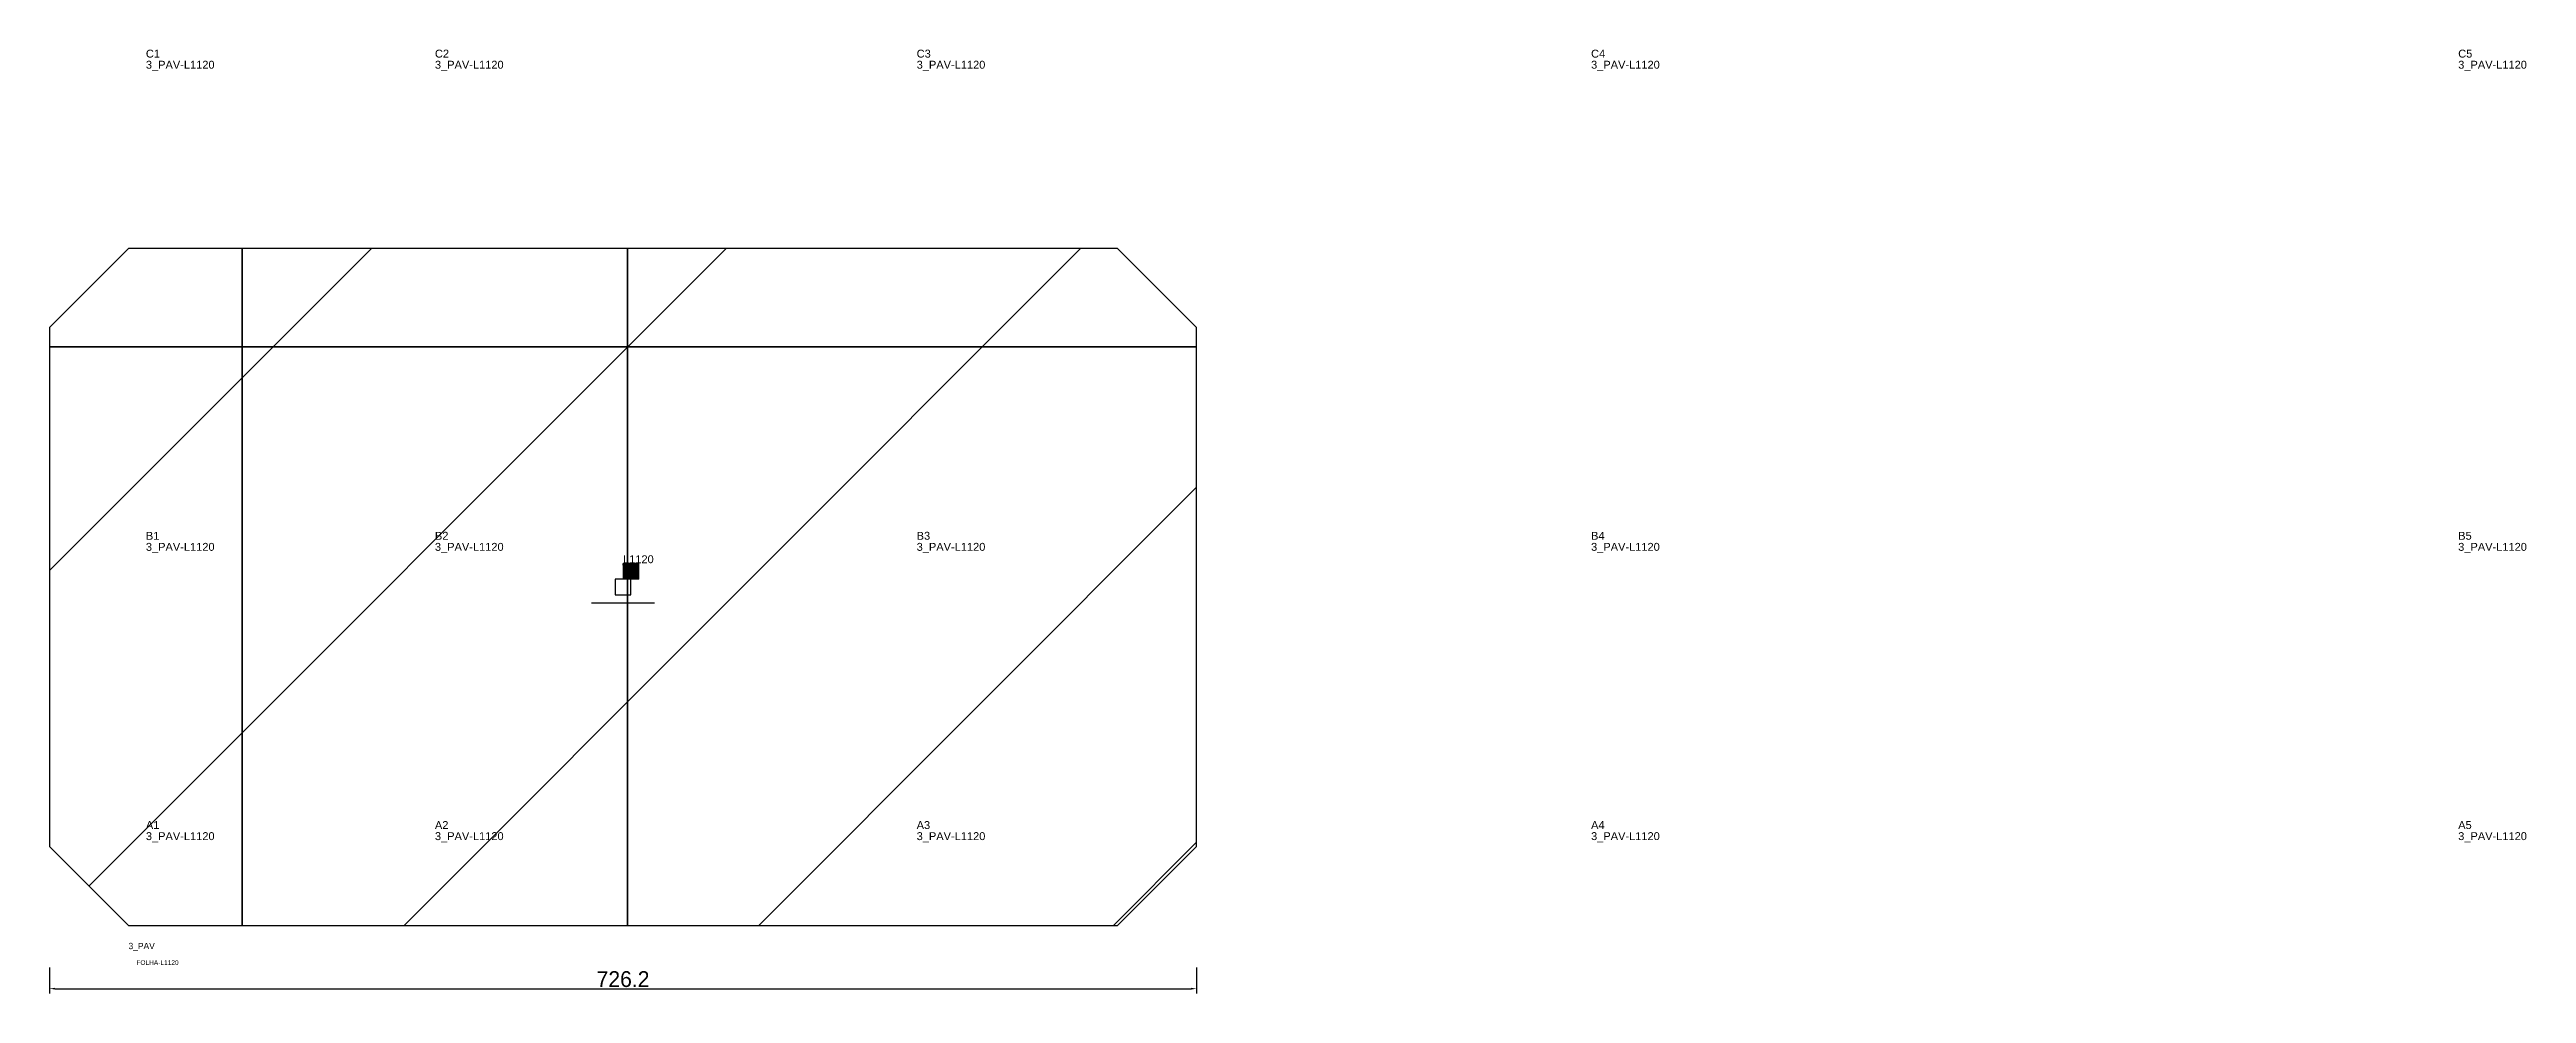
# Model space of a CAD drawing. Header units: metres. Extents: x 222 to 1790, y -270 to 327.
import ezdxf

# ---------------------------------------------------------------- set-up
doc = ezdxf.new("R2010")
doc.units = ezdxf.units.M
for name, color, linetype in [('3', 3, 'CONTINUOUS'), ('AUX00', 7, 'CONTINUOUS'), ('COTA', 241, 'CONTINUOUS'), ('FOLHA', 255, 'CONTINUOUS'), ('Hachura', 251, 'CONTINUOUS'), ('NOMENCLATURA', 7, 'CONTINUOUS'), ('Nível', 160, 'CONTINUOUS'), ('Painéis', 200, 'CONTINUOUS'), ('Pilares', 5, 'CONTINUOUS'), ('REAPROVEITAMENTO', 251, 'CONTINUOUS'), ('SARR_2.2x7', 40, 'CONTINUOUS')]:
    doc.layers.add(name, color=color, linetype=linetype)
doc.styles.add('ARIAL', font='Arial.ttf')
doc.styles.add('STR_STANDARD', font='arial.ttf')
doc.dimstyles.new('EZ DXF', dxfattribs={"dimtxt": 10, "dimasz": 3.5, "dimexe": 3, "dimexo": 1.5, "dimgap": 1, "dimtad": 1, "dimdec": 1, "dimdsep": 46, "dimcen": 2.5, "dimazin": 3, "dimtfac": 1, "dimtmove": 0, "dimatfit": 3})

msp = doc.modelspace()

# ---------------------------------------------------------------- hatches: boundary and pattern name
at = {"layer": 'Hachura'}
h = msp.add_hatch(dxfattribs=at)
h.set_pattern_fill('ANSI31', scale=50)
h.paths.add_polyline_path([(272.2, -226.79), (898.39, -226.79), (948.39, -176.79), (948.39, 151.5), (898.39, 201.5), (272.2, 201.5), (222.2, 151.5), (222.2, -176.79)])
h = msp.add_hatch(dxfattribs=at)
h.set_pattern_fill('ANSI31', scale=50)
h.paths.add_polyline_path([(272.2, -226.79), (898.39, -226.79), (948.39, -176.79), (948.39, 151.5), (898.39, 201.5), (272.2, 201.5), (222.2, 151.5), (222.2, -176.79)])
at = {"layer": 'Reaproveitamento'}
h = msp.add_hatch(dxfattribs=at)
h.set_pattern_fill('SOLID')
h.paths.add_polyline_path([(585.295, -7.645), (595.295, -7.645), (595.295, 2.355), (585.295, 2.355)])
h = msp.add_hatch(dxfattribs=at)
h.set_pattern_fill('SOLID')
h.paths.add_polyline_path([(585.295, -7.645), (595.295, -7.645), (595.295, 2.355), (585.295, 2.355)])

# ---------------------------------------------------------------- linework, layer by layer
at = {"layer": '3'}
for points in [[(344.2, -226.79), (344.2, 201.5)], [(344.2, -226.79), (344.2, 201.5)], [(588.2, -226.79), (588.2, 201.5)], [(588.2, -226.79), (588.2, 201.5)], [(222.2, 139.21), (948.39, 139.21)], [(222.2, 139.21), (948.39, 139.21)]]:
    msp.add_lwpolyline(points, close=True, dxfattribs=at)
at = {"layer": 'Painéis', "color": 200}
for p, q in [((272.2, 201.5), (222.2, 151.5)), ((272.2, 201.5), (222.2, 151.5)), ((898.39, 201.5), (272.2, 201.5)), ((898.39, 201.5), (272.2, 201.5)), ((948.39, 151.5), (898.39, 201.5)), ((948.39, 151.5), (898.39, 201.5)), ((222.2, 151.5), (222.2, -176.79)), ((222.2, 151.5), (222.2, -176.79)), ((948.39, -176.79), (948.39, 151.5)), ((948.39, -176.79), (948.39, 151.5)), ((222.2, -176.79), (272.2, -226.79)), ((222.2, -176.79), (272.2, -226.79)), ((898.39, -226.79), (948.39, -176.79)), ((898.39, -226.79), (948.39, -176.79)), ((272.2, -226.79), (898.39, -226.79)), ((272.2, -226.79), (898.39, -226.79))]:
    msp.add_line(p, q, dxfattribs=at)
at = {"layer": 'Pilares'}
msp.add_lwpolyline([(580.295, -17.645), (590.295, -17.645), (590.295, -7.645), (580.295, -7.645)], close=True, dxfattribs=at)
msp.add_lwpolyline([(580.295, -17.645), (590.295, -17.645), (590.295, -7.645), (580.295, -7.645)], close=True, dxfattribs=at)
at = {"layer": 'SARR_2.2x7'}
msp.add_line((565.295, -22.645), (605.295, -22.645), dxfattribs=at)
msp.add_line((565.295, -22.645), (605.295, -22.645), dxfattribs=at)

# ---------------------------------------------------------------- texts
at = {"layer": '3', "style": 'STR_STANDARD'}
for s, p in [('C1', (283.2, 322.21)), ('C1', (283.2, 322.21)), ('C2', (466.2, 322.21)), ('C2', (466.2, 322.21)), ('C3', (771.2, 322.21)), ('C3', (771.2, 322.21)), ('C4', (1198.2, 322.21)), ('C4', (1198.2, 322.21)), ('C5', (1747.2, 322.21)), ('C5', (1747.2, 322.21)), ('B1', (283.2, 17.21)), ('B1', (283.2, 17.21)), ('B2', (466.2, 17.21)), ('B2', (466.2, 17.21)), ('B3', (771.2, 17.21)), ('B3', (771.2, 17.21)), ('B4', (1198.2, 17.21)), ('B4', (1198.2, 17.21)), ('B5', (1747.2, 17.21)), ('B5', (1747.2, 17.21)), ('A1', (283.2, -165.79)), ('A1', (283.2, -165.79)), ('A2', (466.2, -165.79)), ('A2', (466.2, -165.79)), ('A3', (771.2, -165.79)), ('A3', (771.2, -165.79)), ('A4', (1198.2, -165.79)), ('A4', (1198.2, -165.79)), ('A5', (1747.2, -165.79)), ('A5', (1747.2, -165.79))]:
    msp.add_text(s, height=5, dxfattribs=at).set_placement(p)
at = {"layer": 'AUX00', "style": 'STR_STANDARD'}
for p in [(283.2, 315.21), (283.2, 315.21), (466.2, 315.21), (466.2, 315.21), (771.2, 315.21), (771.2, 315.21), (1198.2, 315.21), (1198.2, 315.21), (1747.2, 315.21), (1747.2, 315.21), (283.2, 10.21), (283.2, 10.21), (466.2, 10.21), (466.2, 10.21), (771.2, 10.21), (771.2, 10.21), (1198.2, 10.21), (1198.2, 10.21), (1747.2, 10.21), (1747.2, 10.21), (283.2, -172.79), (283.2, -172.79), (466.2, -172.79), (466.2, -172.79), (771.2, -172.79), (771.2, -172.79), (1198.2, -172.79), (1198.2, -172.79), (1747.2, -172.79), (1747.2, -172.79)]:
    msp.add_text('3_PAV-L1120', height=5, dxfattribs=at).set_placement(p)
at = {"layer": 'FOLHA'}
msp.add_text('FOLHA-L1120', height=3, dxfattribs=at).set_placement((277.2, -251.79))
msp.add_text('FOLHA-L1120', height=3, dxfattribs=at).set_placement((277.2, -251.79))
at = {"layer": 'NOMENCLATURA', "insert": (585.295, 7.355), "char_height": 5, "attachment_point": 1, "style": 'ARIAL'}
msp.add_mtext('L1120', dxfattribs=at)
msp.add_mtext('L1120', dxfattribs=at)
at = {"layer": 'Nível'}
msp.add_text('3_PAV', height=4, dxfattribs=at).set_placement((272.2, -241.79))
msp.add_text('3_PAV', height=4, dxfattribs=at).set_placement((272.2, -241.79))

# ---------------------------------------------------------------- dimensions: what is measured, and where the dimension line sits
at = {"layer": 'COTA'}
msp.add_linear_dim(base=(222.2, -266.79), p1=(222.2, -251.79), p2=(948.39, -251.79), dimstyle='EZ DXF', dxfattribs=at).render()
msp.add_linear_dim(base=(222.2, -266.79), p1=(222.2, -251.79), p2=(948.39, -251.79), dimstyle='EZ DXF', dxfattribs=at).render()

doc.saveas('drawing.dxf')
